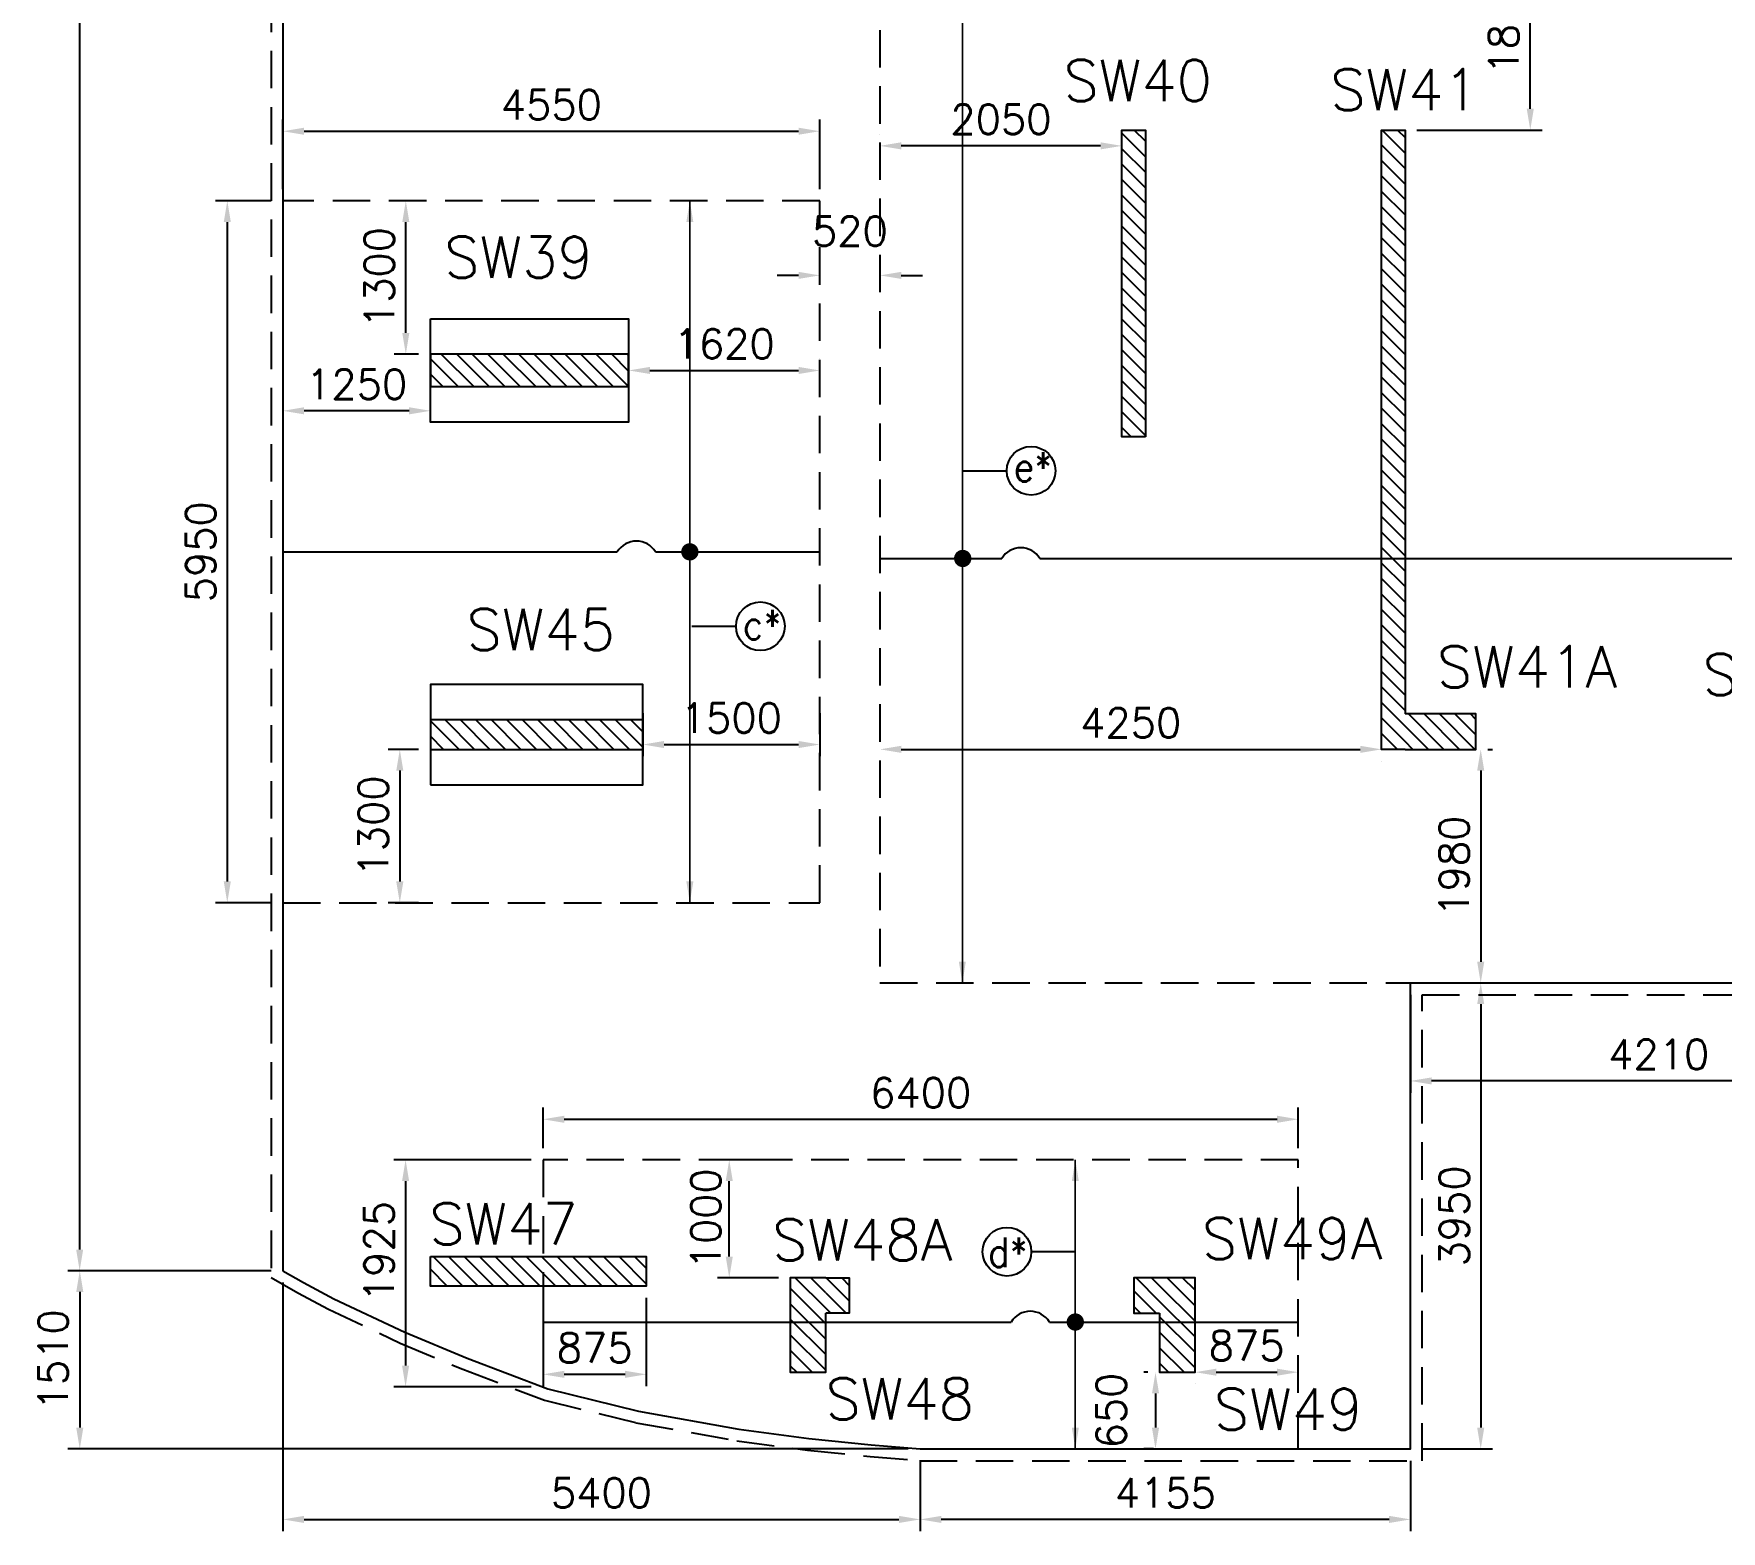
# Model space of a CAD drawing. Extents: x 493682 to 1244665, y -124941 to -2846.
# Drawn here: x 612096 to 626396, y -58292 to -45598 of the extents above; entities that cross this region are included whole.
import ezdxf
from ezdxf.lldxf.tags import DXFTag

# ---------------------------------------------------------------- set-up
doc = ezdxf.new("R2010")
doc.units = 0
doc.header["$MEASUREMENT"] = 0
doc.header["$PDMODE"] = 34
doc.header["$PDSIZE"] = 50
doc.linetypes.add('HIDDEN', pattern=[9.525, 6.35, -3.175])
for name, color, linetype in [('001 TOP VERTICAL STEEL', 183, 'Continuous'), ('001 X DIR.', 130, 'Continuous'), ('04 FOOTING', 2, 'Continuous'), ('04 NORMAL TEXT', 2, 'Continuous'), ('18 COL. TEXT', 1, 'Continuous'), ('19 COLUMN', 1, 'Continuous'), ('21GRID CIRCLE', 5, 'Continuous'), ('22222', 63, 'Continuous'), ('25 hatch', 8, 'Continuous'), ('26 HT (PCC)', 8, 'Continuous'), ('RENF', 2, 'Continuous')]:
    doc.layers.add(name, color=color, linetype=linetype)
doc.styles.add('ROMANS', font='simplex.shx')
tags = doc.linetypes.add('HIDDEN2', pattern=[0.1875, 0.125, -0.0625]).pattern_tags.tags
tags[6:7] = [DXFTag(74, 4), DXFTag(75, 0), DXFTag(340, '0'), DXFTag(46, 1.0), DXFTag(50, 0.0), DXFTag(44, 0.0), DXFTag(45, 0.0)]
tags[4:5] = [DXFTag(74, 4), DXFTag(75, 0), DXFTag(340, '0'), DXFTag(46, 1.0), DXFTag(50, 0.0), DXFTag(44, 0.0), DXFTag(45, 0.0)]
doc.dimstyles.new('SDU-II', dxfattribs={"dimscale": 100, "dimtxt": 2.5, "dimasz": 1.8, "dimexe": 1, "dimexo": 1, "dimgap": 1, "dimtad": 1, "dimdec": 0, "dimzin": 0, "dimdsep": 46, "dimtxsty": 'ROMANS', "dimcen": 0.09, "dimclrd": 5, "dimclre": 5, "dimclrt": 4, "dimadec": 0, "dimazin": 0, "dimtfac": 1, "dimtdec": 0, "dimtmove": 1, "dimatfit": 3, "dimfxl": 1, "dimtolj": 1, "dimtzin": 0, "dimlwd": 9, "dimlwe": 0, "dimarcsym": 1})
doc.dimstyles.get("Standard").update_dxf_attribs({"dimscale": 100, "dimtxt": 2.5, "dimasz": 1.8, "dimexe": 1, "dimexo": 1, "dimgap": 1, "dimtad": 1, "dimdec": 0, "dimzin": 0, "dimdsep": 46, "dimtxsty": 'ROMANS', "dimcen": 0, "dimclrd": 5, "dimclre": 5, "dimclrt": 4, "dimadec": 0, "dimazin": 0, "dimtfac": 1, "dimtdec": 4, "dimtofl": 0, "dimtmove": 2, "dimatfit": 3, "dimfxl": 1, "dimtolj": 1, "dimtzin": 0, "dimlwe": -1, "dimarcsym": 0})
pattern_1 = [(315, (-18882.915, -74416.34), (65.6361, 65.6361), [])]

# ---------------------------------------------------------------- blocks, each defined once
blk = doc.blocks.new('*D83')
at = {"color": 5, "linetype": 'Continuous', "transparency": 16777216}
for p, q in [((616311, -55144), (615147, -55144)), ((616311, -57068), (615147, -57068))]:
    blk.add_line(p, q, dxfattribs=at)
at = {"color": 5, "linetype": 'Continuous', "lineweight": -2, "transparency": 16777216}
blk.add_line((615247, -55324), (615247, -56888), dxfattribs=at)
at = {"color": 5, "transparency": 16777216}
for points in [[(615277, -55324), (615217, -55324), (615247, -55144)], [(615217, -56888), (615277, -56888), (615247, -57068)]]:
    blk.add_solid(points, dxfattribs=at)
at = {"layer": 'DEFPOINTS', "color": 0, "transparency": 16777216}
for p in [(616411, -55144), (615247, -57068), (616411, -57068)]:
    blk.add_point(p, dxfattribs=at)
at = {"color": 4, "transparency": 16777216, "insert": (615022, -55921), "char_height": 250, "attachment_point": 5, "rotation": 90, "style": 'ROMANS'}
blk.add_mtext('\\A1;{1925}', dxfattribs=at)
blk = doc.blocks.new('zw$DB44')
at = {"layer": '25 hatch', "linetype": 'Continuous', "ltscale": 5}
h = blk.add_hatch(dxfattribs=at)
h.set_pattern_fill('ANSI31', color=256, scale=29.235733, angle=270, style=0)
h.set_pattern_definition(pattern_1)
h.paths.add_polyline_path([(2860, -40950), (2660, -40950), (2660, -38350), (2860, -38350)])
h = blk.add_hatch(dxfattribs=at)
h.set_pattern_fill('ANSI31', color=256, scale=29.235733, angle=270, style=0)
h.set_pattern_definition(pattern_1)
h.paths.add_polyline_path([(4860, -38350), (5060, -38350), (5060, -43600), (4860, -43600)])
h = blk.add_hatch(dxfattribs=at)
h.set_pattern_fill('ANSI31', color=256, scale=29.235733, angle=270, style=0)
h.set_pattern_definition([(315, (-18882.915, -106736.34), (65.63609, 65.63609), [])])
h.paths.add_polyline_path([(-1520, -40525), (-1520, -40250), (-3200, -40250), (-3200, -40525)])
h = blk.add_hatch(dxfattribs=at)
h.set_pattern_fill('ANSI31', color=256, scale=29.235733, angle=270, style=0)
h.set_pattern_definition(pattern_1)
h.paths.add_polyline_path([(5060, -43600), (5660, -43600), (5660, -43300), (5060, -43300)])
h = blk.add_hatch(dxfattribs=at)
h.set_pattern_fill('ANSI31', color=256, scale=29.235733, angle=270, style=0)
h.set_pattern_definition([(315, (-18882.915, -112036.34), (65.63609, 65.63609), [])])
h.paths.add_polyline_path([(-3200, -43600), (-3200, -43350), (-1400, -43350), (-1400, -43600)])
h = blk.add_hatch(dxfattribs=at)
h.set_pattern_fill('ANSI31', color=256, scale=29.235733, angle=270, style=0)
h.set_pattern_definition(pattern_1)
h.paths.add_polyline_path([(-3200, -47899), (-1370, -47899), (-1370, -48150), (-3200, -48150)])
h = blk.add_hatch(dxfattribs=at)
h.set_pattern_fill('ANSI31', color=256, scale=29.235733, angle=270, style=0)
h.set_pattern_definition(pattern_1)
h.paths.add_polyline_path([(-150, -48880), (150, -48880), (150, -48080), (-150, -48080)])
h = blk.add_hatch(dxfattribs=at)
h.set_pattern_fill('ANSI31', color=256, scale=29.235733, angle=270, style=0)
h.set_pattern_definition(pattern_1)
h.paths.add_polyline_path([(150, -48080), (350, -48080), (350, -48380), (150, -48380)])
h = blk.add_hatch(dxfattribs=at)
h.set_pattern_fill('ANSI31', color=256, scale=29.235733, angle=270, style=0)
h.set_pattern_definition(pattern_1)
h.paths.add_polyline_path([(2760, -48380), (2980, -48380), (2980, -48080), (2760, -48080)])
h = blk.add_hatch(dxfattribs=at)
h.set_pattern_fill('ANSI31', color=256, scale=29.235733, angle=270, style=0)
h.set_pattern_definition(pattern_1)
h.paths.add_polyline_path([(2980, -48880), (3280, -48880), (3280, -48080), (2980, -48080)])
at = {"layer": '19 COLUMN'}
for points in [[(2860, -40950), (2660, -40950), (2660, -38350), (2860, -38350)], [(-3200, -39950), (-1520, -39950), (-1520, -40825), (-3200, -40825)], [(-1520, -40525), (-1520, -40250), (-3200, -40250), (-3200, -40525)], [(-3200, -43900), (-1400, -43900), (-1400, -43050), (-3200, -43050)], [(-1400, -43600), (-1400, -43350), (-3200, -43350), (-3200, -43600)], [(-3200, -47899), (-1370, -47899), (-1370, -48150), (-3200, -48150)]]:
    blk.add_lwpolyline(points, close=True, dxfattribs=at)
for points in [[(5060, -43600), (4860, -43600), (4860, -38350), (5060, -38350), (5060, -43300)], [(5060, -43600), (5660, -43600), (5660, -43300), (5060, -43300)], [(150, -48080), (-150, -48080), (-150, -48880), (150, -48880), (150, -48380)], [(150, -48080), (350, -48080), (350, -48380), (150, -48380)], [(2980, -48080), (2760, -48080), (2760, -48380), (2980, -48380)], [(2980, -48380), (2980, -48880), (3280, -48880), (3280, -48080), (2980, -48080)]]:
    blk.add_lwpolyline(points, dxfattribs=at)
blk = doc.blocks.new('*D109')
at = {"color": 5, "transparency": 16777216}
for p, q in [((614107, -47014), (613636, -47014)), ((614107, -52964), (613636, -52964))]:
    blk.add_line(p, q, dxfattribs=at)
at = {"color": 5, "lineweight": -2, "transparency": 16777216}
blk.add_line((613736, -47194), (613736, -52784), dxfattribs=at)
at = {"color": 5, "transparency": 16777216}
for points in [[(613766, -47194), (613706, -47194), (613736, -47014)], [(613706, -52784), (613766, -52784), (613736, -52964)]]:
    blk.add_solid(points, dxfattribs=at)
at = {"layer": 'DEFPOINTS', "color": 0, "transparency": 16777216}
for p in [(614207, -47014), (613736, -52964), (614207, -52964)]:
    blk.add_point(p, dxfattribs=at)
at = {"color": 4, "transparency": 16777216, "insert": (613511, -49989), "char_height": 250, "attachment_point": 5, "rotation": 90, "style": 'ROMANS'}
blk.add_mtext('\\A1;5950', dxfattribs=at)
blk = doc.blocks.new('*D110')
at = {"color": 5, "transparency": 16777216}
for p, q in [((614207, -46914), (614207, -46324)), ((618757, -46914), (618757, -46324))]:
    blk.add_line(p, q, dxfattribs=at)
at = {"color": 5, "lineweight": -2, "transparency": 16777216}
blk.add_line((614387, -46424), (618577, -46424), dxfattribs=at)
at = {"color": 5, "transparency": 16777216}
for points in [[(614387, -46394), (614387, -46454), (614207, -46424)], [(618577, -46454), (618577, -46394), (618757, -46424)]]:
    blk.add_solid(points, dxfattribs=at)
at = {"layer": 'DEFPOINTS', "color": 0, "transparency": 16777216}
for p in [(618757, -46424), (614207, -47014), (618757, -47014)]:
    blk.add_point(p, dxfattribs=at)
at = {"color": 4, "transparency": 16777216, "insert": (616482, -46199), "char_height": 250, "attachment_point": 5, "style": 'ROMANS'}
blk.add_mtext('\\A1;4550', dxfattribs=at)
blk = doc.blocks.new('*D130')
at = {"color": 5, "transparency": 16777216}
for p, q in [((618757, -47546), (618757, -47546)), ((619267, -47546), (619267, -47546))]:
    blk.add_line(p, q, dxfattribs=at)
at = {"color": 5, "lineweight": -2, "transparency": 16777216}
for p, q in [((618577, -47646), (618397, -47646)), ((619447, -47646), (619627, -47646))]:
    blk.add_line(p, q, dxfattribs=at)
at = {"color": 5, "transparency": 16777216}
for points in [[(618577, -47676), (618577, -47616), (618757, -47646)], [(619447, -47616), (619447, -47676), (619267, -47646)]]:
    blk.add_solid(points, dxfattribs=at)
at = {"layer": 'DEFPOINTS', "color": 0, "transparency": 16777216}
for p in [(618757, -47646), (619267, -47646), (619267, -47646)]:
    blk.add_point(p, dxfattribs=at)
at = {"color": 4, "transparency": 16777216, "insert": (619012, -47271), "char_height": 250, "attachment_point": 5, "style": 'ROMANS'}
blk.add_mtext('\\A1;520', dxfattribs=at)
blk = doc.blocks.new('*D162')
at = {"layer": '22222', "color": 5, "transparency": 16777216}
for p, q in [((614107, -6314), (612385, -6314)), ((614107, -56084), (612385, -56084))]:
    blk.add_line(p, q, dxfattribs=at)
at = {"layer": '22222', "color": 5, "lineweight": -2, "transparency": 16777216}
blk.add_line((612485, -6494), (612485, -55904), dxfattribs=at)
at = {"layer": '22222', "color": 5, "transparency": 16777216}
for points in [[(612515, -6494), (612455, -6494), (612485, -6314)], [(612455, -55904), (612515, -55904), (612485, -56084)]]:
    blk.add_solid(points, dxfattribs=at)
at = {"layer": 'DEFPOINTS', "color": 0, "transparency": 16777216}
for p in [(614207, -6314), (612485, -56084), (614207, -56084)]:
    blk.add_point(p, dxfattribs=at)
at = {"layer": '22222', "color": 4, "transparency": 16777216, "insert": (612260, -31199), "char_height": 250, "attachment_point": 5, "rotation": 90, "style": 'ROMANS'}
blk.add_mtext('\\A1;49770', dxfattribs=at)
blk = doc.blocks.new('*D164')
at = {"layer": '22222', "color": 5, "transparency": 16777216}
for p, q in [((619607, -57694), (619607, -58292)), ((623762, -57694), (623762, -58292))]:
    blk.add_line(p, q, dxfattribs=at)
at = {"layer": '22222', "color": 5, "lineweight": -2, "transparency": 16777216}
blk.add_line((623582, -58192), (619787, -58192), dxfattribs=at)
at = {"layer": '22222', "color": 5, "transparency": 16777216}
for points in [[(619787, -58162), (619787, -58222), (619607, -58192)], [(623582, -58222), (623582, -58162), (623762, -58192)]]:
    blk.add_solid(points, dxfattribs=at)
at = {"layer": 'DEFPOINTS', "color": 0, "transparency": 16777216}
for p in [(619607, -57594), (623762, -57594), (619607, -58192)]:
    blk.add_point(p, dxfattribs=at)
at = {"layer": '22222', "color": 4, "transparency": 16777216, "insert": (621685, -57967), "char_height": 250, "attachment_point": 5, "style": 'ROMANS'}
blk.add_mtext('\\A1;4155', dxfattribs=at)
blk = doc.blocks.new('*D165')
at = {"layer": '22222', "color": 5, "transparency": 16777216}
for p, q in [((623862, -53644), (624458, -53644)), ((623862, -57594), (624458, -57594))]:
    blk.add_line(p, q, dxfattribs=at)
at = {"layer": '22222', "color": 5, "lineweight": -2, "transparency": 16777216}
blk.add_line((624358, -53824), (624358, -57414), dxfattribs=at)
at = {"layer": '22222', "color": 5, "transparency": 16777216}
for points in [[(624388, -53824), (624328, -53824), (624358, -53644)], [(624328, -57414), (624388, -57414), (624358, -57594)]]:
    blk.add_solid(points, dxfattribs=at)
at = {"layer": 'DEFPOINTS', "color": 0, "transparency": 16777216}
for p in [(623762, -53644), (623762, -57594), (624358, -57594)]:
    blk.add_point(p, dxfattribs=at)
at = {"layer": '22222', "color": 4, "transparency": 16777216, "insert": (624134, -55619), "char_height": 250, "attachment_point": 5, "rotation": 90, "style": 'ROMANS'}
blk.add_mtext('\\A1;3950', dxfattribs=at)
blk = doc.blocks.new('*D166')
at = {"layer": '22222', "color": 5, "transparency": 16777216}
for p, q in [((623762, -53744), (623762, -54575)), ((627972, -53744), (627972, -54575))]:
    blk.add_line(p, q, dxfattribs=at)
at = {"layer": '22222', "color": 5, "lineweight": -2, "transparency": 16777216}
blk.add_line((627792, -54475), (623942, -54475), dxfattribs=at)
at = {"layer": '22222', "color": 5, "transparency": 16777216}
for points in [[(623942, -54445), (623942, -54505), (623762, -54475)], [(627792, -54505), (627792, -54445), (627972, -54475)]]:
    blk.add_solid(points, dxfattribs=at)
at = {"layer": 'DEFPOINTS', "color": 0, "transparency": 16777216}
for p in [(623762, -53644), (627972, -53644), (623762, -54475)]:
    blk.add_point(p, dxfattribs=at)
at = {"layer": '22222', "color": 4, "transparency": 16777216, "insert": (625867, -54250), "char_height": 250, "attachment_point": 5, "style": 'ROMANS'}
blk.add_mtext('\\A1;4210', dxfattribs=at)
blk = doc.blocks.new('*D167')
at = {"layer": '22222', "color": 5, "transparency": 16777216}
for p, q in [((618407, -55144), (617890, -55144)), ((618407, -56144), (617890, -56144))]:
    blk.add_line(p, q, dxfattribs=at)
at = {"layer": '22222', "color": 5, "lineweight": -2, "transparency": 16777216}
blk.add_line((617990, -55964), (617990, -55324), dxfattribs=at)
at = {"layer": '22222', "color": 5, "transparency": 16777216}
for points in [[(618020, -55324), (617960, -55324), (617990, -55144)], [(617960, -55964), (618020, -55964), (617990, -56144)]]:
    blk.add_solid(points, dxfattribs=at)
at = {"layer": 'DEFPOINTS', "color": 0, "transparency": 16777216}
for p in [(617990, -55144), (618507, -55144), (618507, -56144)]:
    blk.add_point(p, dxfattribs=at)
at = {"layer": '22222', "color": 4, "transparency": 16777216, "insert": (617792, -55644), "char_height": 250, "attachment_point": 5, "rotation": 90, "style": 'ROMANS'}
blk.add_mtext('\\A1;1000', dxfattribs=at)
blk = doc.blocks.new('*D168')
at = {"layer": '22222', "color": 5, "transparency": 16777216}
for p, q in [((615247, -47014), (615149, -47014)), ((615357, -48314), (615149, -48314))]:
    blk.add_line(p, q, dxfattribs=at)
at = {"layer": '22222', "color": 5, "lineweight": -2, "transparency": 16777216}
blk.add_line((615249, -48134), (615249, -47194), dxfattribs=at)
at = {"layer": '22222', "color": 5, "transparency": 16777216}
for points in [[(615279, -47194), (615219, -47194), (615249, -47014)], [(615219, -48134), (615279, -48134), (615249, -48314)]]:
    blk.add_solid(points, dxfattribs=at)
at = {"layer": 'DEFPOINTS', "color": 0, "transparency": 16777216}
for p in [(615249, -47014), (615347, -47014), (615457, -48314)]:
    blk.add_point(p, dxfattribs=at)
at = {"layer": '22222', "color": 4, "transparency": 16777216, "insert": (615024, -47664), "char_height": 250, "attachment_point": 5, "rotation": 90, "style": 'ROMANS'}
blk.add_mtext('\\A1;1300', dxfattribs=at)
blk = doc.blocks.new('*D169')
at = {"layer": '22222', "color": 5, "transparency": 16777216}
for p, q in [((614207, -48694), (614207, -48694)), ((615457, -48694), (615457, -48694))]:
    blk.add_line(p, q, dxfattribs=at)
at = {"layer": '22222', "color": 5, "lineweight": -2, "transparency": 16777216}
blk.add_line((615277, -48794), (614387, -48794), dxfattribs=at)
at = {"layer": '22222', "color": 5, "transparency": 16777216}
for points in [[(614387, -48764), (614387, -48824), (614207, -48794)], [(615277, -48824), (615277, -48764), (615457, -48794)]]:
    blk.add_solid(points, dxfattribs=at)
at = {"layer": 'DEFPOINTS', "color": 0, "transparency": 16777216}
for p in [(614207, -48794), (614207, -48794), (615457, -48794)]:
    blk.add_point(p, dxfattribs=at)
at = {"layer": '22222', "color": 4, "transparency": 16777216, "insert": (614832, -48569), "char_height": 250, "attachment_point": 5, "style": 'ROMANS'}
blk.add_mtext('\\A1;1250', dxfattribs=at)
blk = doc.blocks.new('*D170')
at = {"layer": '22222', "color": 5, "transparency": 16777216}
for p, q in [((617137, -48352), (617137, -48352)), ((618757, -48352), (618757, -48352))]:
    blk.add_line(p, q, dxfattribs=at)
at = {"layer": '22222', "color": 5, "lineweight": -2, "transparency": 16777216}
blk.add_line((617317, -48452), (618577, -48452), dxfattribs=at)
at = {"layer": '22222', "color": 5, "transparency": 16777216}
for points in [[(617317, -48422), (617317, -48482), (617137, -48452)], [(618577, -48482), (618577, -48422), (618757, -48452)]]:
    blk.add_solid(points, dxfattribs=at)
at = {"layer": 'DEFPOINTS', "color": 0, "transparency": 16777216}
for p in [(617137, -48452), (618757, -48452), (618757, -48452)]:
    blk.add_point(p, dxfattribs=at)
at = {"layer": '22222', "color": 4, "transparency": 16777216, "insert": (617947, -48227), "char_height": 250, "attachment_point": 5, "style": 'ROMANS'}
blk.add_mtext('\\A1;1620', dxfattribs=at)
blk = doc.blocks.new('*D171')
at = {"layer": '22222', "color": 5, "transparency": 16777216}
for p, q in [((615357, -51664), (615098, -51664)), ((615357, -52964), (615098, -52964))]:
    blk.add_line(p, q, dxfattribs=at)
at = {"layer": '22222', "color": 5, "lineweight": -2, "transparency": 16777216}
blk.add_line((615198, -51844), (615198, -52784), dxfattribs=at)
at = {"layer": '22222', "color": 5, "transparency": 16777216}
for points in [[(615228, -51844), (615168, -51844), (615198, -51664)], [(615168, -52784), (615228, -52784), (615198, -52964)]]:
    blk.add_solid(points, dxfattribs=at)
at = {"layer": 'DEFPOINTS', "color": 0, "transparency": 16777216}
for p in [(615457, -51664), (615198, -52964), (615457, -52964)]:
    blk.add_point(p, dxfattribs=at)
at = {"layer": '22222', "color": 4, "transparency": 16777216, "insert": (614973, -52314), "char_height": 250, "attachment_point": 5, "rotation": 90, "style": 'ROMANS'}
blk.add_mtext('\\A1;1300', dxfattribs=at)
blk = doc.blocks.new('*D172')
at = {"layer": '22222', "color": 5, "transparency": 16777216}
for p, q in [((619267, -46448), (619267, -46448)), ((621317, -46448), (621317, -46448))]:
    blk.add_line(p, q, dxfattribs=at)
at = {"layer": '22222', "color": 5, "lineweight": -2, "transparency": 16777216}
blk.add_line((621137, -46548), (619447, -46548), dxfattribs=at)
at = {"layer": '22222', "color": 5, "transparency": 16777216}
for points in [[(619447, -46518), (619447, -46578), (619267, -46548)], [(621137, -46578), (621137, -46518), (621317, -46548)]]:
    blk.add_solid(points, dxfattribs=at)
at = {"layer": 'DEFPOINTS', "color": 0, "transparency": 16777216}
for p in [(619267, -46548), (619267, -46548), (621317, -46548)]:
    blk.add_point(p, dxfattribs=at)
at = {"layer": '22222', "color": 4, "transparency": 16777216, "insert": (620292, -46323), "char_height": 250, "attachment_point": 5, "style": 'ROMANS'}
blk.add_mtext('\\A1;2050', dxfattribs=at)
blk = doc.blocks.new('*D217')
at = {"color": 5, "transparency": 16777216}
for p, q in [((624417, -51664), (624458, -51664)), ((624422, -53644), (624458, -53644))]:
    blk.add_line(p, q, dxfattribs=at)
at = {"color": 5, "lineweight": -2, "transparency": 16777216}
blk.add_line((624358, -51844), (624358, -53464), dxfattribs=at)
at = {"color": 5, "transparency": 16777216}
for points in [[(624388, -51844), (624328, -51844), (624358, -51664)], [(624328, -53464), (624388, -53464), (624358, -53644)]]:
    blk.add_solid(points, dxfattribs=at)
at = {"layer": 'DEFPOINTS', "color": 0, "transparency": 16777216}
for p in [(624317, -51664), (624322, -53644), (624358, -53644)]:
    blk.add_point(p, dxfattribs=at)
at = {"color": 4, "transparency": 16777216, "insert": (624133, -52654), "char_height": 250, "attachment_point": 5, "rotation": 90, "style": 'ROMANS'}
blk.add_mtext('\\A1;1980', dxfattribs=at)
blk = doc.blocks.new('*D246')
at = {"color": 5, "transparency": 16777216}
for p, q in [((621937, -57044), (621937, -57044)), ((622812, -57044), (622812, -57044))]:
    blk.add_line(p, q, dxfattribs=at)
at = {"color": 5, "lineweight": -2, "transparency": 16777216}
blk.add_line((622117, -56944), (622632, -56944), dxfattribs=at)
at = {"color": 5, "transparency": 16777216}
for points in [[(622117, -56914), (622117, -56974), (621937, -56944)], [(622632, -56974), (622632, -56914), (622812, -56944)]]:
    blk.add_solid(points, dxfattribs=at)
at = {"layer": 'DEFPOINTS', "color": 0, "transparency": 16777216}
for p in [(621937, -56944), (622812, -56944), (622812, -56944)]:
    blk.add_point(p, dxfattribs=at)
at = {"color": 4, "transparency": 16777216, "insert": (622374, -56719), "char_height": 250, "attachment_point": 5, "style": 'ROMANS'}
blk.add_mtext('\\A1;875', dxfattribs=at)
blk = doc.blocks.new('*D254')
at = {"color": 5, "transparency": 16777216}
for p, q in [((617257, -51358), (617257, -51723)), ((618757, -51358), (618757, -51723))]:
    blk.add_line(p, q, dxfattribs=at)
at = {"color": 5, "lineweight": -2, "transparency": 16777216}
blk.add_line((617437, -51623), (618577, -51623), dxfattribs=at)
at = {"color": 5, "transparency": 16777216}
for points in [[(617437, -51593), (617437, -51653), (617257, -51623)], [(618577, -51653), (618577, -51593), (618757, -51623)]]:
    blk.add_solid(points, dxfattribs=at)
at = {"layer": 'DEFPOINTS', "color": 0, "transparency": 16777216}
for p in [(617257, -51258), (618757, -51258), (618757, -51623)]:
    blk.add_point(p, dxfattribs=at)
at = {"color": 4, "transparency": 16777216, "insert": (618007, -51398), "char_height": 250, "attachment_point": 5, "style": 'ROMANS'}
blk.add_mtext('\\A1;1500', dxfattribs=at)
blk = doc.blocks.new('*D286')
at = {"color": 5, "transparency": 16777216}
for p, q in [((623817, -44614), (624878, -44614)), ((623817, -46414), (624878, -46414))]:
    blk.add_line(p, q, dxfattribs=at)
at = {"color": 5, "lineweight": -2, "transparency": 16777216}
blk.add_line((624778, -46234), (624778, -44794), dxfattribs=at)
at = {"color": 5, "transparency": 16777216}
for points in [[(624808, -44794), (624748, -44794), (624778, -44614)], [(624748, -46234), (624808, -46234), (624778, -46414)]]:
    blk.add_solid(points, dxfattribs=at)
at = {"layer": 'DEFPOINTS', "color": 0, "transparency": 16777216}
for p in [(623717, -44614), (624778, -44614), (623717, -46414)]:
    blk.add_point(p, dxfattribs=at)
at = {"color": 4, "transparency": 16777216, "insert": (624553, -45514), "char_height": 250, "attachment_point": 5, "rotation": 90, "style": 'ROMANS'}
blk.add_mtext('\\A1;1800', dxfattribs=at)
blk = doc.blocks.new('*D288')
at = {"color": 5, "transparency": 16777216}
for p, q in [((619267, -51764), (619267, -51764)), ((623517, -51764), (623517, -51764))]:
    blk.add_line(p, q, dxfattribs=at)
at = {"color": 5, "lineweight": -2, "transparency": 16777216}
blk.add_line((619447, -51664), (623337, -51664), dxfattribs=at)
at = {"color": 5, "transparency": 16777216}
for points in [[(619447, -51634), (619447, -51694), (619267, -51664)], [(623337, -51694), (623337, -51634), (623517, -51664)]]:
    blk.add_solid(points, dxfattribs=at)
at = {"layer": 'DEFPOINTS', "color": 0, "transparency": 16777216}
for p in [(619267, -51664), (623517, -51664), (623517, -51664)]:
    blk.add_point(p, dxfattribs=at)
at = {"color": 4, "transparency": 16777216, "insert": (621392, -51439), "char_height": 250, "attachment_point": 5, "style": 'ROMANS'}
blk.add_mtext('\\A1;4250', dxfattribs=at)
blk = doc.blocks.new('*D291')
at = {"color": 5, "transparency": 16777216}
for p, q in [((616412, -56314), (616412, -57062)), ((617287, -56314), (617287, -57062))]:
    blk.add_line(p, q, dxfattribs=at)
at = {"color": 5, "lineweight": -2, "transparency": 16777216}
blk.add_line((616592, -56962), (617107, -56962), dxfattribs=at)
at = {"color": 5, "transparency": 16777216}
for points in [[(616592, -56932), (616592, -56992), (616412, -56962)], [(617107, -56992), (617107, -56932), (617287, -56962)]]:
    blk.add_solid(points, dxfattribs=at)
at = {"layer": 'DEFPOINTS', "color": 0, "transparency": 16777216}
for p in [(616412, -56214), (617287, -56214), (617287, -56962)]:
    blk.add_point(p, dxfattribs=at)
at = {"color": 4, "transparency": 16777216, "insert": (616850, -56737), "char_height": 250, "attachment_point": 5, "style": 'ROMANS'}
blk.add_mtext('\\A1;875', dxfattribs=at)
blk = doc.blocks.new('*D292')
at = {"color": 5, "transparency": 16777216}
for p, q in [((616412, -55044), (616412, -54700)), ((622812, -55044), (622812, -54700))]:
    blk.add_line(p, q, dxfattribs=at)
at = {"color": 5, "lineweight": -2, "transparency": 16777216}
blk.add_line((616592, -54800), (622632, -54800), dxfattribs=at)
at = {"color": 5, "transparency": 16777216}
for points in [[(616592, -54770), (616592, -54830), (616412, -54800)], [(622632, -54830), (622632, -54770), (622812, -54800)]]:
    blk.add_solid(points, dxfattribs=at)
at = {"layer": 'DEFPOINTS', "color": 0, "transparency": 16777216}
for p in [(622812, -54800), (616412, -55144), (622812, -55144)]:
    blk.add_point(p, dxfattribs=at)
at = {"color": 4, "transparency": 16777216, "insert": (619612, -54575), "char_height": 250, "attachment_point": 5, "style": 'ROMANS'}
blk.add_mtext('\\A1;6400', dxfattribs=at)
blk = doc.blocks.new('*D293')
at = {"color": 5, "transparency": 16777216}
for p, q in [((614107, -56084), (612386, -56084)), ((619507, -57594), (612386, -57594))]:
    blk.add_line(p, q, dxfattribs=at)
at = {"color": 5, "lineweight": -2, "transparency": 16777216}
blk.add_line((612486, -56264), (612486, -57414), dxfattribs=at)
at = {"color": 5, "transparency": 16777216}
for points in [[(612516, -56264), (612456, -56264), (612486, -56084)], [(612456, -57414), (612516, -57414), (612486, -57594)]]:
    blk.add_solid(points, dxfattribs=at)
at = {"layer": 'DEFPOINTS', "color": 0, "transparency": 16777216}
for p in [(614207, -56084), (612486, -57594), (619607, -57594)]:
    blk.add_point(p, dxfattribs=at)
at = {"color": 4, "transparency": 16777216, "insert": (612261, -56839), "char_height": 250, "attachment_point": 5, "rotation": 90, "style": 'ROMANS'}
blk.add_mtext('\\A1;1510', dxfattribs=at)
blk = doc.blocks.new('*D294')
at = {"color": 5, "transparency": 16777216}
for p, q in [((614207, -56184), (614207, -58292)), ((619607, -57694), (619607, -58292))]:
    blk.add_line(p, q, dxfattribs=at)
at = {"color": 5, "lineweight": -2, "transparency": 16777216}
blk.add_line((614387, -58192), (619427, -58192), dxfattribs=at)
at = {"color": 5, "transparency": 16777216}
for points in [[(614387, -58162), (614387, -58222), (614207, -58192)], [(619427, -58222), (619427, -58162), (619607, -58192)]]:
    blk.add_solid(points, dxfattribs=at)
at = {"layer": 'DEFPOINTS', "color": 0, "transparency": 16777216}
for p in [(614207, -56084), (619607, -57594), (619607, -58192)]:
    blk.add_point(p, dxfattribs=at)
at = {"color": 4, "transparency": 16777216, "insert": (616907, -57967), "char_height": 250, "attachment_point": 5, "style": 'ROMANS'}
blk.add_mtext('\\A1;5400', dxfattribs=at)
blk = doc.blocks.new('*D348')
at = {"color": 5, "transparency": 16777216}
for p, q in [((621537, -56944), (621502, -56944)), ((621585, -57594), (621502, -57594))]:
    blk.add_line(p, q, dxfattribs=at)
at = {"color": 5, "lineweight": -2, "transparency": 16777216}
blk.add_line((621602, -57124), (621602, -57414), dxfattribs=at)
at = {"color": 5, "transparency": 16777216}
for points in [[(621632, -57124), (621572, -57124), (621602, -56944)], [(621572, -57414), (621632, -57414), (621602, -57594)]]:
    blk.add_solid(points, dxfattribs=at)
at = {"layer": 'DEFPOINTS', "color": 0, "transparency": 16777216}
for p in [(621637, -56944), (621602, -57594), (621685, -57594)]:
    blk.add_point(p, dxfattribs=at)
at = {"color": 4, "transparency": 16777216, "insert": (621227, -57269), "char_height": 250, "attachment_point": 5, "rotation": 90, "style": 'ROMANS'}
blk.add_mtext('\\A1;650', dxfattribs=at)

msp = doc.modelspace()

# ---------------------------------------------------------------- linework, layer by layer
at = {"color": 5}
for p, q in [((619968.2, -49302.6), (620341.6, -49302.6)), ((620922.5, -55922.4), (620549.2, -55922.4))]:
    msp.add_line(p, q, dxfattribs=at)
at = {"layer": '001 TOP VERTICAL STEEL', "color": 183, "linetype": 'HIDDEN', "ltscale": 50}
for points in [[(632466.9, -44614.3), (619266.5, -44614.3), (619266.5, -53644), (632466.9, -53644)], [(618757, -47014.3), (614207.1, -47014.3), (614207.1, -52964.3), (618757, -52964.3)]]:
    msp.add_lwpolyline(points, close=True, dxfattribs=at)
msp.add_lwpolyline([(619607.5, -57594), (622812, -57594), (622812, -55144), (616412, -55144), (616412, -57068.5)], dxfattribs=at)
at = {"layer": '001 X DIR.', "color": 130, "linetype": 'Continuous', "ltscale": 2000}
for p, q in [((614207.1, -49989.7), (617041.3, -49989.7)), ((617365.1, -49989.7), (618757, -49989.7)), ((619276.5, -50045.7), (620298.5, -50045.7)), ((620622.3, -50045.7), (632469.9, -50045.7)), ((616411.5, -56518.7), (620378.8, -56518.7)), ((620702.7, -56518.7), (622807.1, -56518.7))]:
    msp.add_line(p, q, dxfattribs=at)
for centre in [(617203.2, -50087.9), (620460.4, -50143.9), (620540.7, -56616.8)]:
    msp.add_arc(centre, 189.3, 31.21705, 148.78295, dxfattribs=at)
at = {"layer": '04 FOOTING', "linetype": 'Continuous', "ltscale": 1500}
msp.add_lwpolyline([(614207.1, -56084.2), (614383.1, -56183.8), (614640, -56320.9), (615240.8, -56605.6), (615767.8, -56825.5), (616453.3, -57084.3), (617220.2, -57274.4), (618070.6, -57426.5), (618665.2, -57505.6), (619193.6, -57559.5), (619607.5, -57594), (623762.1, -57594), (623761.7, -53644), (627971.9, -53644), (627971.9, -57594), (637527.3, -57594), (637527.3, -6314), (628926.9, -6314), (628926.9, -11364), (622807.1, -11364), (622807.1, -6314), (614207.1, -6314)], close=True, dxfattribs=at)
at = {"layer": '21GRID CIRCLE', "color": 5}
msp.add_line((617673.9, -50620.5), (618047.2, -50620.5), dxfattribs=at)
for centre in [(620547.9, -49302.6), (618253.6, -50620.5), (620342.8, -55922.4)]:
    msp.add_circle(centre, 206.4, dxfattribs=at)
at = {"layer": '26 HT (PCC)', "linetype": 'HIDDEN', "ltscale": 50}
msp.add_lwpolyline([(614107.1, -56142.6), (614335, -56271.4), (614595.1, -56410.2), (615200.1, -56696.9), (615730.9, -56918.4), (616423.5, -57180), (617199.4, -57372.3), (618055.2, -57525.3), (618653.5, -57604.9), (619184.4, -57659.1), (619603.3, -57694), (623862.1, -57694), (623861.7, -53744), (627871.9, -53744), (627871.9, -57694), (637627.3, -57694), (637627.3, -6214), (628826.9, -6214), (628826.9, -11264), (622907.1, -11264), (622907.1, -6214), (614107.1, -6214)], close=True, dxfattribs=at)
at = {"layer": 'RENF', "linetype": 'HIDDEN2', "lineweight": 50, "ltscale": 10, "const_width": 73.3}
msp.add_lwpolyline([(617671.8, -50022.8, -1), (617640.1, -49956.7, -1)], format="xyb", close=True, dxfattribs=at)
at = {"layer": 'RENF', "linetype": 'HIDDEN2', "ltscale": 10, "const_width": 73.3}
for points in [[(619984.1, -50012.7, 1), (619952.4, -50078.8, 1)], [(620938.4, -56485.6, 1), (620906.7, -56551.7, 1)]]:
    msp.add_lwpolyline(points, format="xyb", close=True, dxfattribs=at)

# ---------------------------------------------------------------- block references
at = {"color": 1, "linetype": 'Continuous', "lineweight": 158}
msp.add_blockref('zw$DB44', (618657, -8064), dxfattribs=at)

# ---------------------------------------------------------------- texts
at = {"layer": '04 NORMAL TEXT', "color": 4, "style": 'ROMANS', "width": 0.9}
for s, p in [('e*', (620399.6, -49394.5)), ('c*', (618105.3, -50732.3)), ('d*', (620182.1, -56052.3))]:
    msp.add_text(s, height=250, dxfattribs=at).set_placement(p)
at = {"layer": '18 COL. TEXT', "style": 'ROMANS'}
for s, p in [('SW40', (620821.4, -46169)), ('SW41', (623082.8, -46246.6)), ('SW39', (615574.1, -47667.4)), ('SW45', (615762.4, -50822.8)), ('SW41A', (623985.9, -51138.4)), ('SW42A', (626238.1, -51204.9)), ('SW47', (615447.6, -55862.3, -155652687430.6)), ('SW48A', (618352.3, -55996.7)), ('SW49A', (621995.2, -55986.5)), ('SW48', (618804.3, -57343.9)), ('SW49', (622096.5, -57433.3))]:
    msp.add_text(s, height=350, dxfattribs=at).set_placement(p)

# ---------------------------------------------------------------- dimensions: what is measured, and where the dimension line sits
at = {"color": 63}
for base, p1, p2, angle, picture, middle in [((624778.3, -44614), (623717, -46414), (623717, -44614), 90, '*D286', (624553.3, -45514)), ((624357.5, -53644), (624317, -51664), (624322, -53644), 90, '*D217', (624132.5, -52654)), ((612486.4, -57594), (614207.1, -56084.2), (619607.5, -57594), 90, '*D293', (612261.4, -56839.1)), ((622811.8, -56944), (621936.8, -56944), (622811.8, -56944), 180, '*D246', (622374.3, -56719)), ((621601.6, -57594), (621637, -56944), (621684.8, -57594), 90, '*D348', (621226.6, -57269))]:
    dim = msp.add_linear_dim(base=base, p1=p1, p2=p2, angle=angle, dimstyle='Standard', override={"dimtdec": 0}, dxfattribs=at)
    dim.commit()
    dim.dimension.update_dxf_attribs({"geometry": picture, "text_midpoint": middle})
for p2, distance, picture, middle in [((618757, -47014), 590.1, '*D110', (616482, -46198.9)), ((614207.1, -52964), -471, '*D109', (613511.1, -49989))]:
    dim = msp.add_aligned_dim(p1=(614207.1, -47014), p2=p2, distance=distance, dimstyle='Standard', override={"dimtdec": 0}, dxfattribs=at)
    dim.commit()
    dim.dimension.update_dxf_attribs({"geometry": picture, "text_midpoint": middle})
dim = msp.add_linear_dim(base=(619266.5, -47646.4), p1=(618757, -47646.4), p2=(619266.5, -47646.4), text='520', dimstyle='Standard', override={"dimtxsty": 'ROMANS', "dimtdec": 0}, dxfattribs=at)
dim.commit()
dim.dimension.update_dxf_attribs({"geometry": '*D130', "text_midpoint": (619011.7, -47271.4)})
for base, p1, p2, picture, middle in [((618757, -51623), (617257, -51257.8), (618757, -51257.8), '*D254', (618007, -51398)), ((623516.9864, -51664.0028), (619266.5098, -51664.0028), (623516.9864, -51664.0028), '*D288', (621391.7481, -51439.0028)), ((622812, -54800.4), (616412, -55144), (622812, -55144), '*D292', (619612, -54575.4)), ((619607.5, -58192.4), (614207.1, -56084.2), (619607.5, -57594), '*D294', (616907.3, -57967.4)), ((617287.1, -56962.4), (616412, -56213.8), (617287.1, -56213.8), '*D291', (616849.5, -56737.4))]:
    dim = msp.add_linear_dim(base=base, p1=p1, p2=p2, dimstyle='Standard', override={"dimtdec": 0}, dxfattribs=at)
    dim.commit()
    dim.dimension.update_dxf_attribs({"geometry": picture, "text_midpoint": middle})
at = {"color": 3, "linetype": 'Continuous'}
dim = msp.add_linear_dim(base=(615246.9, -57067.7), p1=(616411.5, -55144), p2=(616411.5, -57067.7), angle=270, text='{1925}', dimstyle='Standard', override={"dimtxsty": 'ROMANS', "dimtdec": 0}, dxfattribs=at)
dim.commit()
dim.dimension.update_dxf_attribs({"geometry": '*D83', "text_midpoint": (615021.9, -55921.1), "dimtype": 161})
at = {"layer": '22222', "color": 63}
for base, p1, p2, angle, picture, middle in [((612485, -56084.2), (614207.1, -6314), (614207.1, -56084.2), 90, '*D162', (612260, -31199.1)), ((615248.7, -47014.3), (615457, -48314), (615347.3, -47014.3), 270, '*D168', (615023.7, -47664.2)), ((615198, -52964), (615457, -51664), (615457, -52964), 270, '*D171', (614973, -52314)), ((624358.5, -57594), (623761.7, -53644), (623762.1, -57594), 90, '*D165', (624133.5, -55619))]:
    dim = msp.add_linear_dim(base=base, p1=p1, p2=p2, angle=angle, dimstyle='Standard', override={"dimtdec": 0}, dxfattribs=at)
    dim.commit()
    dim.dimension.update_dxf_attribs({"geometry": picture, "text_midpoint": middle})
for base, p1, p2, override, picture, middle in [((619266.9, -46547.5), (621317, -46547.5), (619266.9, -46547.5), {"dimtdec": 0}, '*D172', (620291.9, -46322.5)), ((618757, -48451.5), (617137, -48451.5), (618757, -48451.5), {"dimtdec": 0}, '*D170', (617947, -48226.5)), ((614207.1, -48794), (615457, -48794), (614207.1, -48794), {"dimtxsty": 'ROMANS', "dimtdec": 0}, '*D169', (614832, -48569)), ((623761.7, -54474.9), (627971.9, -53644), (623761.7, -53644), {"dimtdec": 0}, '*D166', (625866.8, -54249.9)), ((619607.5, -58192.4), (623762.1, -57594), (619607.5, -57594), {"dimtdec": 0}, '*D164', (621684.8, -57967.4))]:
    dim = msp.add_linear_dim(base=base, p1=p1, p2=p2, dimstyle='Standard', override=override, dxfattribs=at)
    dim.commit()
    dim.dimension.update_dxf_attribs({"geometry": picture, "text_midpoint": middle})
dim = msp.add_linear_dim(base=(617990.5, -55143.7), p1=(618507, -56144), p2=(618507, -55143.7), angle=270, dimstyle='Standard', override={"dimtdec": 0}, dxfattribs=at)
dim.commit()
dim.dimension.update_dxf_attribs({"geometry": '*D167', "text_midpoint": (617791.5, -55643.8), "dimtype": 160})

# ---------------------------------------------------------------- leaders
at = {"color": 7}
for points, override in [([(619965.2, -44614.3), (619965.2, -53644)], {"dimgap": 1, "dimtad": 0}), ([(619965.2, -53644), (619965.2, -44614.3)], {"dimgap": 1, "dimtad": 0}), ([(617655.9, -52964), (617655.9, -47014)], {"dimtad": 0}), ([(617655.9, -47014), (617655.9, -52964)], {"dimtad": 0}), ([(620922.5, -55144), (620922.5, -57594)], {"dimgap": 1, "dimtad": 0}), ([(620922.5, -57594), (620922.5, -55144)], {"dimgap": 1, "dimtad": 0})]:
    msp.add_leader(points, dimstyle='SDU-II', override=override, dxfattribs=at)

doc.saveas('drawing.dxf')
